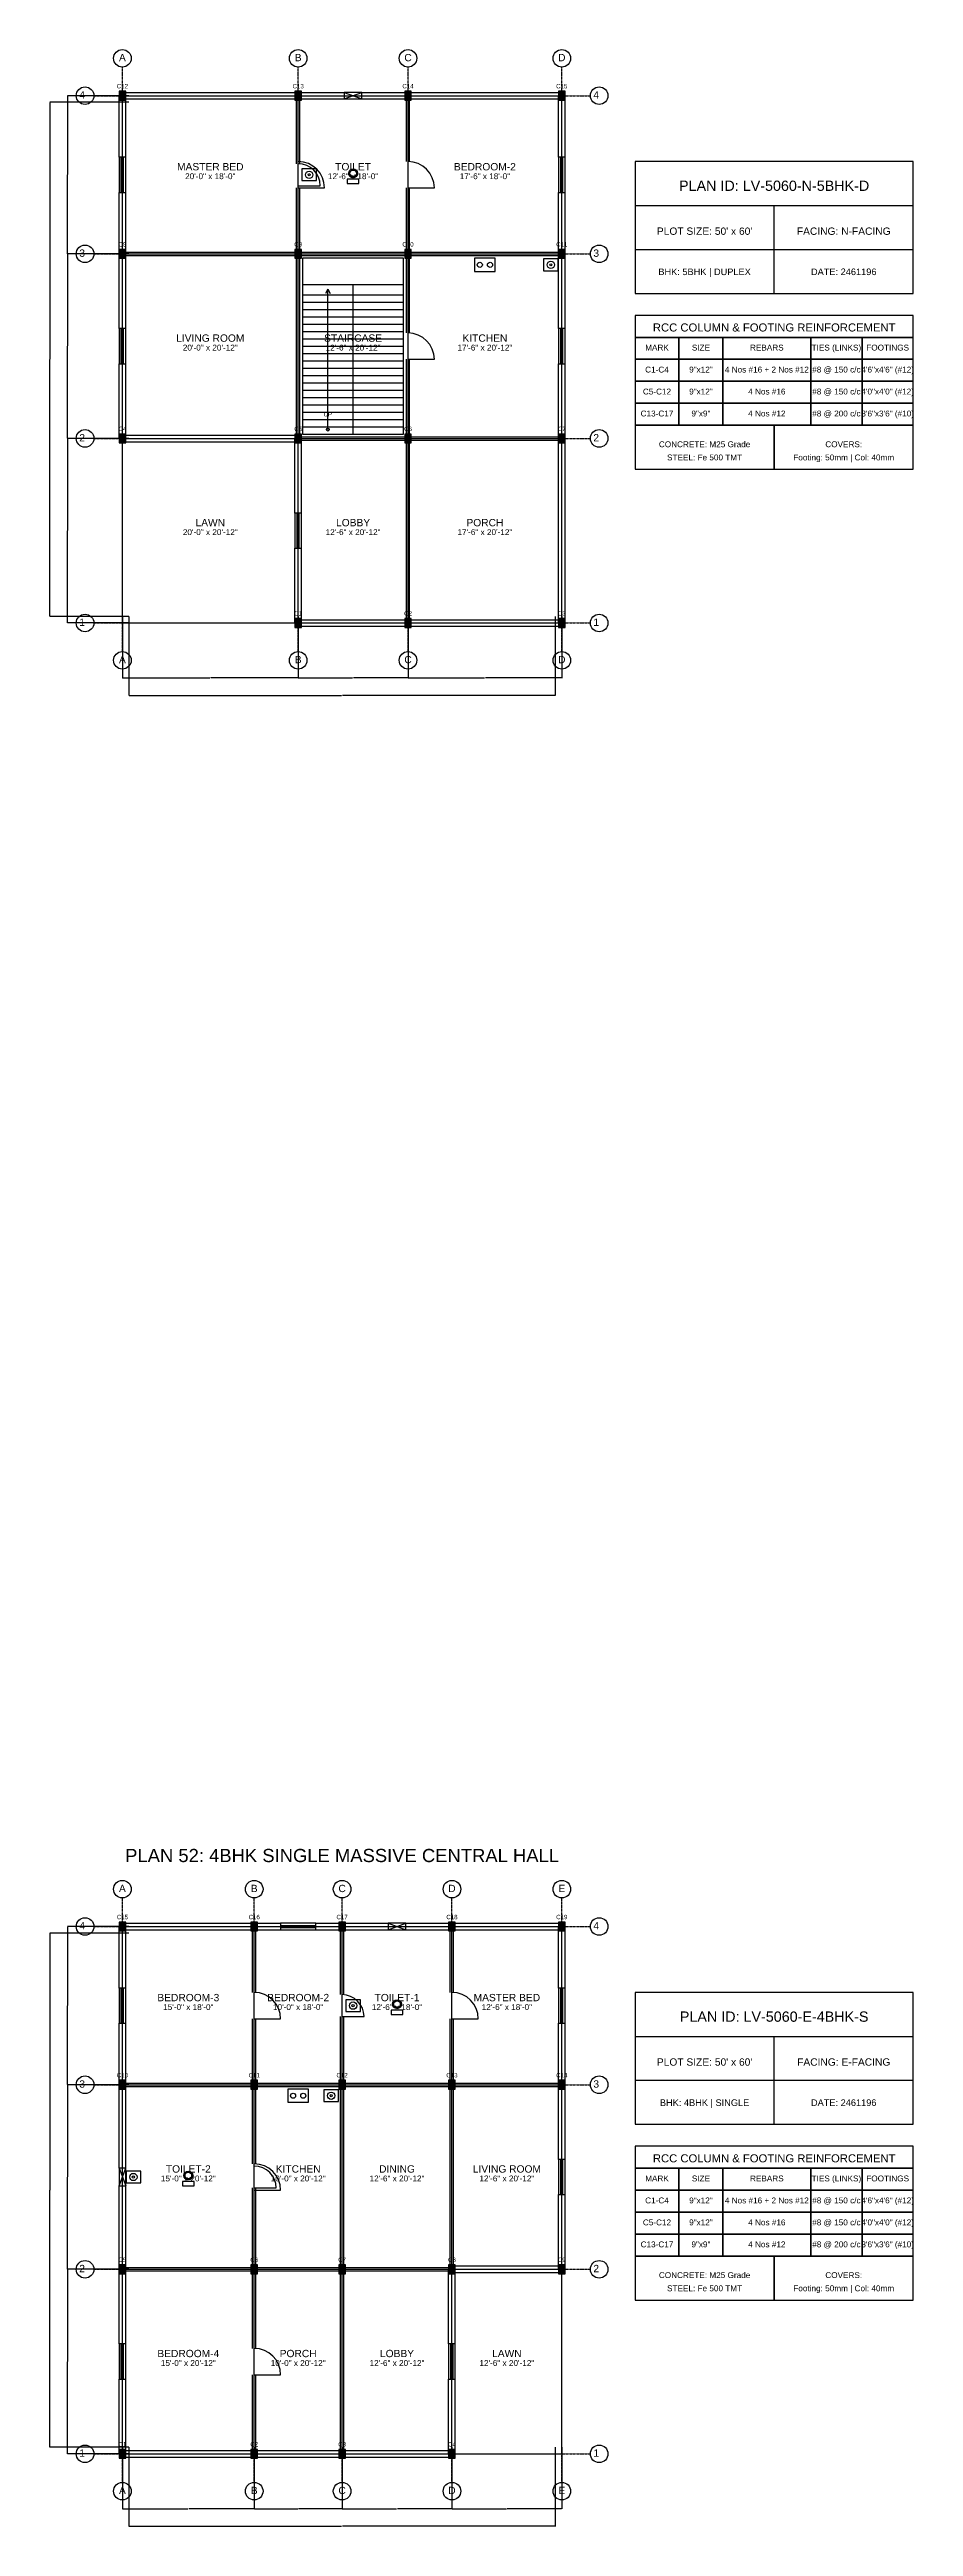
# Model space of a CAD drawing. Header units: inches. Extents: x -134 to 23580, y -99 to 23207.
# Drawn here: x 2400 to 3580, y 12401 to 15783 of the extents above; entities that cross this region are included whole.
import ezdxf
from ezdxf.enums import TextEntityAlignment as Align

# ---------------------------------------------------------------- set-up
doc = ezdxf.new("R2010")
doc.units = ezdxf.units.IN
doc.header["$MEASUREMENT"] = 0
doc.linetypes.add('CENTER', pattern=[2, 1.25, -0.25, 0.25, -0.25])
for name, color, linetype in [('A-COL-HATCH', 251, 'Continuous'), ('A-COLUMN', 1, 'Continuous'), ('A-DIM', 5, 'Continuous'), ('A-DOOR', 30, 'Continuous'), ('A-FIXTURE', 8, 'Continuous'), ('A-STAIR', 6, 'Continuous'), ('A-TEXT', 2, 'Continuous'), ('A-WALL-EXT', 7, 'Continuous'), ('A-WALL-INT', 9, 'Continuous'), ('A-WINDOW', 4, 'Continuous'), ('S-BEAM-FRAMING', 2, 'Continuous'), ('S-BUBBLE', 4, 'Continuous'), ('S-GRID-CENTER', 8, 'CENTER'), ('S-TABLE', 7, 'Continuous'), ('S-TEXT', 3, 'Continuous')]:
    doc.layers.add(name, color=color, linetype=linetype)
doc.styles.get("Standard").update_dxf_attribs({"font": 'arial.ttf'})
doc.dimstyles.get("Standard").update_dxf_attribs({"dimtxt": 0.18, "dimasz": 0.18, "dimexe": 0.18, "dimexo": 0.0625, "dimgap": 0.09, "dimtad": 0, "dimtih": 1, "dimtoh": 1, "dimdec": 4, "dimzin": 0, "dimdsep": 46, "dimtxsty": 'Standard', "dimcen": 0.09, "dimadec": 0, "dimazin": 0, "dimtfac": 1, "dimtdec": 4, "dimtofl": 0, "dimtmove": 0, "dimatfit": 3, "dimfxl": 1, "dimtolj": 1, "dimtzin": 0, "dimarcsym": 0})

# ---------------------------------------------------------------- blocks, each defined once
blk = doc.blocks.new('*D463')
at = {"layer": 'A-DIM', "color": 0, "lineweight": -2, "transparency": 16777216}
for p, q in [((2500, 12508.9), (2500, 12424.8)), ((2680, 12508.9), (2680, 12424.8)), ((2500.2, 12425), (2589.4, 12425)), ((2679.8, 12425), (2590.6, 12425))]:
    blk.add_line(p, q, dxfattribs=at)
at = {"layer": 'A-DIM', "color": 0, "transparency": 16777216}
for points in [[(2500.2, 12425), (2500.2, 12425), (2500, 12425)], [(2679.8, 12425), (2679.8, 12425), (2680, 12425)]]:
    blk.add_solid(points, dxfattribs=at)
at = {"layer": 'Defpoints', "color": 0, "transparency": 16777216}
for p in [(2500, 12509), (2680, 12509), (2680, 12425)]:
    blk.add_point(p, dxfattribs=at)
at = {"layer": 'A-DIM', "color": 0, "transparency": 16777216, "insert": (2590, 12425), "char_height": 0.18, "attachment_point": 5}
blk.add_mtext('\\A1;180.0000', dxfattribs=at)
blk = doc.blocks.new('*D464')
at = {"layer": 'A-DIM', "color": 0, "lineweight": -2, "transparency": 16777216}
for p, q in [((2680, 12508.9), (2680, 12424.8)), ((2800, 12508.9), (2800, 12424.8)), ((2680.2, 12425), (2739.4, 12425)), ((2799.8, 12425), (2740.6, 12425))]:
    blk.add_line(p, q, dxfattribs=at)
at = {"layer": 'A-DIM', "color": 0, "transparency": 16777216}
for points in [[(2680.2, 12425), (2680.2, 12425), (2680, 12425)], [(2799.8, 12425), (2799.8, 12425), (2800, 12425)]]:
    blk.add_solid(points, dxfattribs=at)
at = {"layer": 'Defpoints', "color": 0, "transparency": 16777216}
for p in [(2680, 12509), (2800, 12509), (2800, 12425)]:
    blk.add_point(p, dxfattribs=at)
at = {"layer": 'A-DIM', "color": 0, "transparency": 16777216, "insert": (2740, 12425), "char_height": 0.18, "attachment_point": 5}
blk.add_mtext('\\A1;120.0000', dxfattribs=at)
blk = doc.blocks.new('*D465')
at = {"layer": 'A-DIM', "color": 0, "lineweight": -2, "transparency": 16777216}
for p, q in [((2800, 12508.9), (2800, 12424.8)), ((2950, 12508.9), (2950, 12424.8)), ((2800.2, 12425), (2874.4, 12425)), ((2949.8, 12425), (2875.6, 12425))]:
    blk.add_line(p, q, dxfattribs=at)
at = {"layer": 'A-DIM', "color": 0, "transparency": 16777216}
for points in [[(2800.2, 12425), (2800.2, 12425), (2800, 12425)], [(2949.8, 12425), (2949.8, 12425), (2950, 12425)]]:
    blk.add_solid(points, dxfattribs=at)
at = {"layer": 'Defpoints', "color": 0, "transparency": 16777216}
for p in [(2800, 12509), (2950, 12509), (2950, 12425)]:
    blk.add_point(p, dxfattribs=at)
at = {"layer": 'A-DIM', "color": 0, "transparency": 16777216, "insert": (2875, 12425), "char_height": 0.18, "attachment_point": 5}
blk.add_mtext('\\A1;150.0000', dxfattribs=at)
blk = doc.blocks.new('*D466')
at = {"layer": 'A-DIM', "color": 0, "lineweight": -2, "transparency": 16777216}
for p, q in [((2950, 12508.9), (2950, 12424.8)), ((3100, 12508.9), (3100, 12424.8)), ((2950.2, 12425), (3024.4, 12425)), ((3099.8, 12425), (3025.6, 12425))]:
    blk.add_line(p, q, dxfattribs=at)
at = {"layer": 'A-DIM', "color": 0, "transparency": 16777216}
for points in [[(2950.2, 12425), (2950.2, 12425), (2950, 12425)], [(3099.8, 12425), (3099.8, 12425), (3100, 12425)]]:
    blk.add_solid(points, dxfattribs=at)
at = {"layer": 'Defpoints', "color": 0, "transparency": 16777216}
for p in [(2950, 12509), (3100, 12509), (3100, 12425)]:
    blk.add_point(p, dxfattribs=at)
at = {"layer": 'A-DIM', "color": 0, "transparency": 16777216, "insert": (3025, 12425), "char_height": 0.18, "attachment_point": 5}
blk.add_mtext('\\A1;150.0000', dxfattribs=at)
blk = doc.blocks.new('*D467')
at = {"layer": 'A-DIM', "color": 0, "lineweight": -2, "transparency": 16777216}
for p, q in [((2509, 12508.9), (2509, 12400.8)), ((3091, 12508.9), (3091, 12400.8)), ((2509.2, 12401), (2799.4, 12401)), ((3090.8, 12401), (2800.6, 12401))]:
    blk.add_line(p, q, dxfattribs=at)
at = {"layer": 'A-DIM', "color": 0, "transparency": 16777216}
for points in [[(2509.2, 12401), (2509.2, 12401), (2509, 12401)], [(3090.8, 12401), (3090.8, 12401), (3091, 12401)]]:
    blk.add_solid(points, dxfattribs=at)
at = {"layer": 'Defpoints', "color": 0, "transparency": 16777216}
for p in [(2509, 12509), (3091, 12509), (3091, 12401)]:
    blk.add_point(p, dxfattribs=at)
at = {"layer": 'A-DIM', "color": 0, "transparency": 16777216, "insert": (2800, 12401), "char_height": 0.18, "attachment_point": 5}
blk.add_mtext('\\A1;582.0000', dxfattribs=at)
blk = doc.blocks.new('*D468')
at = {"layer": 'A-DIM', "color": 0, "lineweight": -2, "transparency": 16777216}
for p, q in [((2508.9, 12752), (2424.8, 12752)), ((2425, 12751.8), (2425, 12626.2)), ((2425, 12500.2), (2425, 12625.8)), ((2508.9, 12500), (2424.8, 12500))]:
    blk.add_line(p, q, dxfattribs=at)
at = {"layer": 'A-DIM', "color": 0, "transparency": 16777216}
for points in [[(2425, 12751.8), (2425, 12751.8), (2425, 12752)], [(2425, 12500.2), (2425, 12500.2), (2425, 12500)]]:
    blk.add_solid(points, dxfattribs=at)
at = {"layer": 'Defpoints', "color": 0, "transparency": 16777216}
for p in [(2425, 12752), (2509, 12752), (2509, 12500)]:
    blk.add_point(p, dxfattribs=at)
at = {"layer": 'A-DIM', "color": 0, "transparency": 16777216, "insert": (2425, 12626), "char_height": 0.18, "attachment_point": 5}
blk.add_mtext('\\A1;252.0000', dxfattribs=at)
blk = doc.blocks.new('*D469')
at = {"layer": 'A-DIM', "color": 0, "lineweight": -2, "transparency": 16777216}
for p, q in [((2508.9, 13004), (2424.8, 13004)), ((2425, 13003.8), (2425, 12878.2)), ((2425, 12752.2), (2425, 12877.8)), ((2508.9, 12752), (2424.8, 12752))]:
    blk.add_line(p, q, dxfattribs=at)
at = {"layer": 'A-DIM', "color": 0, "transparency": 16777216}
for points in [[(2425, 13003.8), (2425, 13003.8), (2425, 13004)], [(2425, 12752.2), (2425, 12752.2), (2425, 12752)]]:
    blk.add_solid(points, dxfattribs=at)
at = {"layer": 'Defpoints', "color": 0, "transparency": 16777216}
for p in [(2425, 13004), (2509, 13004), (2509, 12752)]:
    blk.add_point(p, dxfattribs=at)
at = {"layer": 'A-DIM', "color": 0, "transparency": 16777216, "insert": (2425, 12878), "char_height": 0.18, "attachment_point": 5}
blk.add_mtext('\\A1;252.0000', dxfattribs=at)
blk = doc.blocks.new('*D470')
at = {"layer": 'A-DIM', "color": 0, "lineweight": -2, "transparency": 16777216}
for p, q in [((2508.9, 13220), (2424.8, 13220)), ((2425, 13219.8), (2425, 13112.2)), ((2425, 13004.2), (2425, 13111.8)), ((2508.9, 13004), (2424.8, 13004))]:
    blk.add_line(p, q, dxfattribs=at)
at = {"layer": 'A-DIM', "color": 0, "transparency": 16777216}
for points in [[(2425, 13219.8), (2425, 13219.8), (2425, 13220)], [(2425, 13004.2), (2425, 13004.2), (2425, 13004)]]:
    blk.add_solid(points, dxfattribs=at)
at = {"layer": 'Defpoints', "color": 0, "transparency": 16777216}
for p in [(2425, 13220), (2509, 13220), (2509, 13004)]:
    blk.add_point(p, dxfattribs=at)
at = {"layer": 'A-DIM', "color": 0, "transparency": 16777216, "insert": (2425, 13112), "char_height": 0.18, "attachment_point": 5}
blk.add_mtext('\\A1;216.0000', dxfattribs=at)
blk = doc.blocks.new('*D471')
at = {"layer": 'A-DIM', "color": 0, "lineweight": -2, "transparency": 16777216}
for p, q in [((2508.9, 13211), (2400.8, 13211)), ((2401, 13210.8), (2401, 12860.2)), ((2401, 12509.2), (2401, 12859.8)), ((2508.9, 12509), (2400.8, 12509))]:
    blk.add_line(p, q, dxfattribs=at)
at = {"layer": 'A-DIM', "color": 0, "transparency": 16777216}
for points in [[(2401, 13210.8), (2401, 13210.8), (2401, 13211)], [(2401, 12509.2), (2401, 12509.2), (2401, 12509)]]:
    blk.add_solid(points, dxfattribs=at)
at = {"layer": 'Defpoints', "color": 0, "transparency": 16777216}
for p in [(2401, 13211), (2509, 13211), (2509, 12509)]:
    blk.add_point(p, dxfattribs=at)
at = {"layer": 'A-DIM', "color": 0, "transparency": 16777216, "insert": (2401, 12860), "char_height": 0.18, "attachment_point": 5}
blk.add_mtext('\\A1;702.0000', dxfattribs=at)
blk = doc.blocks.new('*D545')
at = {"layer": 'A-DIM', "color": 0, "lineweight": -2, "transparency": 16777216}
for p, q in [((2500, 15008.9), (2500, 14924.8)), ((2740, 15008.9), (2740, 14924.8)), ((2500.2, 14925), (2619.4, 14925)), ((2739.8, 14925), (2620.6, 14925))]:
    blk.add_line(p, q, dxfattribs=at)
at = {"layer": 'A-DIM', "color": 0, "transparency": 16777216}
for points in [[(2500.2, 14925), (2500.2, 14925), (2500, 14925)], [(2739.8, 14925), (2739.8, 14925), (2740, 14925)]]:
    blk.add_solid(points, dxfattribs=at)
at = {"layer": 'Defpoints', "color": 0, "transparency": 16777216}
for p in [(2500, 15009), (2740, 15009), (2740, 14925)]:
    blk.add_point(p, dxfattribs=at)
at = {"layer": 'A-DIM', "color": 0, "transparency": 16777216, "insert": (2620, 14925), "char_height": 0.18, "attachment_point": 5}
blk.add_mtext('\\A1;240.0000', dxfattribs=at)
blk = doc.blocks.new('*D546')
at = {"layer": 'A-DIM', "color": 0, "lineweight": -2, "transparency": 16777216}
for p, q in [((2740, 15008.9), (2740, 14924.8)), ((2890, 15008.9), (2890, 14924.8)), ((2740.2, 14925), (2814.4, 14925)), ((2889.8, 14925), (2815.6, 14925))]:
    blk.add_line(p, q, dxfattribs=at)
at = {"layer": 'A-DIM', "color": 0, "transparency": 16777216}
for points in [[(2740.2, 14925), (2740.2, 14925), (2740, 14925)], [(2889.8, 14925), (2889.8, 14925), (2890, 14925)]]:
    blk.add_solid(points, dxfattribs=at)
at = {"layer": 'Defpoints', "color": 0, "transparency": 16777216}
for p in [(2740, 15009), (2890, 15009), (2890, 14925)]:
    blk.add_point(p, dxfattribs=at)
at = {"layer": 'A-DIM', "color": 0, "transparency": 16777216, "insert": (2815, 14925), "char_height": 0.18, "attachment_point": 5}
blk.add_mtext('\\A1;150.0000', dxfattribs=at)
blk = doc.blocks.new('*D547')
at = {"layer": 'A-DIM', "color": 0, "lineweight": -2, "transparency": 16777216}
for p, q in [((2890, 15008.9), (2890, 14924.8)), ((3100, 15008.9), (3100, 14924.8)), ((2890.2, 14925), (2994.4, 14925)), ((3099.8, 14925), (2995.6, 14925))]:
    blk.add_line(p, q, dxfattribs=at)
at = {"layer": 'A-DIM', "color": 0, "transparency": 16777216}
for points in [[(2890.2, 14925), (2890.2, 14925), (2890, 14925)], [(3099.8, 14925), (3099.8, 14925), (3100, 14925)]]:
    blk.add_solid(points, dxfattribs=at)
at = {"layer": 'Defpoints', "color": 0, "transparency": 16777216}
for p in [(2890, 15009), (3100, 15009), (3100, 14925)]:
    blk.add_point(p, dxfattribs=at)
at = {"layer": 'A-DIM', "color": 0, "transparency": 16777216, "insert": (2995, 14925), "char_height": 0.18, "attachment_point": 5}
blk.add_mtext('\\A1;210.0000', dxfattribs=at)
blk = doc.blocks.new('*D548')
at = {"layer": 'A-DIM', "color": 0, "lineweight": -2, "transparency": 16777216}
for p, q in [((2509, 15008.9), (2509, 14900.8)), ((3091, 15008.9), (3091, 14900.8)), ((2509.2, 14901), (2799.4, 14901)), ((3090.8, 14901), (2800.6, 14901))]:
    blk.add_line(p, q, dxfattribs=at)
at = {"layer": 'A-DIM', "color": 0, "transparency": 16777216}
for points in [[(2509.2, 14901), (2509.2, 14901), (2509, 14901)], [(3090.8, 14901), (3090.8, 14901), (3091, 14901)]]:
    blk.add_solid(points, dxfattribs=at)
at = {"layer": 'Defpoints', "color": 0, "transparency": 16777216}
for p in [(2509, 15009), (3091, 15009), (3091, 14901)]:
    blk.add_point(p, dxfattribs=at)
at = {"layer": 'A-DIM', "color": 0, "transparency": 16777216, "insert": (2800, 14901), "char_height": 0.18, "attachment_point": 5}
blk.add_mtext('\\A1;582.0000', dxfattribs=at)
blk = doc.blocks.new('*D549')
at = {"layer": 'A-DIM', "color": 0, "lineweight": -2, "transparency": 16777216}
for p, q in [((2508.9, 15252), (2424.8, 15252)), ((2425, 15251.8), (2425, 15126.2)), ((2425, 15000.2), (2425, 15125.8)), ((2508.9, 15000), (2424.8, 15000))]:
    blk.add_line(p, q, dxfattribs=at)
at = {"layer": 'A-DIM', "color": 0, "transparency": 16777216}
for points in [[(2425, 15251.8), (2425, 15251.8), (2425, 15252)], [(2425, 15000.2), (2425, 15000.2), (2425, 15000)]]:
    blk.add_solid(points, dxfattribs=at)
at = {"layer": 'Defpoints', "color": 0, "transparency": 16777216}
for p in [(2425, 15252), (2509, 15252), (2509, 15000)]:
    blk.add_point(p, dxfattribs=at)
at = {"layer": 'A-DIM', "color": 0, "transparency": 16777216, "insert": (2425, 15126), "char_height": 0.18, "attachment_point": 5}
blk.add_mtext('\\A1;252.0000', dxfattribs=at)
blk = doc.blocks.new('*D550')
at = {"layer": 'A-DIM', "color": 0, "lineweight": -2, "transparency": 16777216}
for p, q in [((2508.9, 15504), (2424.8, 15504)), ((2425, 15503.8), (2425, 15378.2)), ((2425, 15252.2), (2425, 15377.8)), ((2508.9, 15252), (2424.8, 15252))]:
    blk.add_line(p, q, dxfattribs=at)
at = {"layer": 'A-DIM', "color": 0, "transparency": 16777216}
for points in [[(2425, 15503.8), (2425, 15503.8), (2425, 15504)], [(2425, 15252.2), (2425, 15252.2), (2425, 15252)]]:
    blk.add_solid(points, dxfattribs=at)
at = {"layer": 'Defpoints', "color": 0, "transparency": 16777216}
for p in [(2425, 15504), (2509, 15504), (2509, 15252)]:
    blk.add_point(p, dxfattribs=at)
at = {"layer": 'A-DIM', "color": 0, "transparency": 16777216, "insert": (2425, 15378), "char_height": 0.18, "attachment_point": 5}
blk.add_mtext('\\A1;252.0000', dxfattribs=at)
blk = doc.blocks.new('*D551')
at = {"layer": 'A-DIM', "color": 0, "lineweight": -2, "transparency": 16777216}
for p, q in [((2508.9, 15720), (2424.8, 15720)), ((2425, 15719.8), (2425, 15612.2)), ((2425, 15504.2), (2425, 15611.8)), ((2508.9, 15504), (2424.8, 15504))]:
    blk.add_line(p, q, dxfattribs=at)
at = {"layer": 'A-DIM', "color": 0, "transparency": 16777216}
for points in [[(2425, 15719.8), (2425, 15719.8), (2425, 15720)], [(2425, 15504.2), (2425, 15504.2), (2425, 15504)]]:
    blk.add_solid(points, dxfattribs=at)
at = {"layer": 'Defpoints', "color": 0, "transparency": 16777216}
for p in [(2425, 15720), (2509, 15720), (2509, 15504)]:
    blk.add_point(p, dxfattribs=at)
at = {"layer": 'A-DIM', "color": 0, "transparency": 16777216, "insert": (2425, 15612), "char_height": 0.18, "attachment_point": 5}
blk.add_mtext('\\A1;216.0000', dxfattribs=at)
blk = doc.blocks.new('*D552')
at = {"layer": 'A-DIM', "color": 0, "lineweight": -2, "transparency": 16777216}
for p, q in [((2508.9, 15711), (2400.8, 15711)), ((2401, 15710.8), (2401, 15360.2)), ((2401, 15009.2), (2401, 15359.8)), ((2508.9, 15009), (2400.8, 15009))]:
    blk.add_line(p, q, dxfattribs=at)
at = {"layer": 'A-DIM', "color": 0, "transparency": 16777216}
for points in [[(2401, 15710.8), (2401, 15710.8), (2401, 15711)], [(2401, 15009.2), (2401, 15009.2), (2401, 15009)]]:
    blk.add_solid(points, dxfattribs=at)
at = {"layer": 'Defpoints', "color": 0, "transparency": 16777216}
for p in [(2401, 15711), (2509, 15711), (2509, 15009)]:
    blk.add_point(p, dxfattribs=at)
at = {"layer": 'A-DIM', "color": 0, "transparency": 16777216, "insert": (2401, 15360), "char_height": 0.18, "attachment_point": 5}
blk.add_mtext('\\A1;702.0000', dxfattribs=at)

msp = doc.modelspace()

# ---------------------------------------------------------------- linework, layer by layer
at = {"layer": 'A-COL-HATCH'}
for points in [[(2495.5, 15714), (2504.5, 15714), (2495.5, 15726), (2504.5, 15726)], [(2735.5, 15714), (2744.5, 15714), (2735.5, 15726), (2744.5, 15726)], [(2885.5, 15714), (2894.5, 15714), (2885.5, 15726), (2894.5, 15726)], [(3095.5, 15714), (3104.5, 15714), (3095.5, 15726), (3104.5, 15726)], [(2495.5, 15498), (2504.5, 15498), (2495.5, 15510), (2504.5, 15510)], [(2735.5, 15498), (2744.5, 15498), (2735.5, 15510), (2744.5, 15510)], [(2885.5, 15498), (2894.5, 15498), (2885.5, 15510), (2894.5, 15510)], [(3095.5, 15498), (3104.5, 15498), (3095.5, 15510), (3104.5, 15510)], [(2495.5, 15246), (2504.5, 15246), (2495.5, 15258), (2504.5, 15258)], [(2735.5, 15246), (2744.5, 15246), (2735.5, 15258), (2744.5, 15258)], [(2885.5, 15246), (2894.5, 15246), (2885.5, 15258), (2894.5, 15258)], [(3095.5, 15246), (3104.5, 15246), (3095.5, 15258), (3104.5, 15258)], [(2735.5, 14994), (2744.5, 14994), (2735.5, 15006), (2744.5, 15006)], [(2885.5, 14994), (2894.5, 14994), (2885.5, 15006), (2894.5, 15006)], [(3095.5, 14994), (3104.5, 14994), (3095.5, 15006), (3104.5, 15006)], [(2495.5, 13214), (2504.5, 13214), (2495.5, 13226), (2504.5, 13226)], [(2675.5, 13214), (2684.5, 13214), (2675.5, 13226), (2684.5, 13226)], [(2795.5, 13214), (2804.5, 13214), (2795.5, 13226), (2804.5, 13226)], [(2945.5, 13214), (2954.5, 13214), (2945.5, 13226), (2954.5, 13226)], [(3095.5, 13214), (3104.5, 13214), (3095.5, 13226), (3104.5, 13226)], [(2495.5, 12998), (2504.5, 12998), (2495.5, 13010), (2504.5, 13010)], [(2675.5, 12998), (2684.5, 12998), (2675.5, 13010), (2684.5, 13010)], [(2795.5, 12998), (2804.5, 12998), (2795.5, 13010), (2804.5, 13010)], [(2945.5, 12998), (2954.5, 12998), (2945.5, 13010), (2954.5, 13010)], [(3095.5, 12998), (3104.5, 12998), (3095.5, 13010), (3104.5, 13010)], [(2495.5, 12746), (2504.5, 12746), (2495.5, 12758), (2504.5, 12758)], [(2675.5, 12746), (2684.5, 12746), (2675.5, 12758), (2684.5, 12758)], [(2795.5, 12746), (2804.5, 12746), (2795.5, 12758), (2804.5, 12758)], [(2945.5, 12746), (2954.5, 12746), (2945.5, 12758), (2954.5, 12758)], [(3095.5, 12746), (3104.5, 12746), (3095.5, 12758), (3104.5, 12758)], [(2495.5, 12494), (2504.5, 12494), (2495.5, 12506), (2504.5, 12506)], [(2675.5, 12494), (2684.5, 12494), (2675.5, 12506), (2684.5, 12506)], [(2795.5, 12494), (2804.5, 12494), (2795.5, 12506), (2804.5, 12506)], [(2945.5, 12494), (2954.5, 12494), (2945.5, 12506), (2954.5, 12506)]]:
    msp.add_solid(points, dxfattribs=at)
at = {"layer": 'A-COLUMN'}
for points in [[(2495.5, 15714), (2504.5, 15714), (2504.5, 15726), (2495.5, 15726)], [(2735.5, 15714), (2744.5, 15714), (2744.5, 15726), (2735.5, 15726)], [(2885.5, 15714), (2894.5, 15714), (2894.5, 15726), (2885.5, 15726)], [(3095.5, 15714), (3104.5, 15714), (3104.5, 15726), (3095.5, 15726)], [(2495.5, 15498), (2504.5, 15498), (2504.5, 15510), (2495.5, 15510)], [(2735.5, 15498), (2744.5, 15498), (2744.5, 15510), (2735.5, 15510)], [(2885.5, 15498), (2894.5, 15498), (2894.5, 15510), (2885.5, 15510)], [(3095.5, 15498), (3104.5, 15498), (3104.5, 15510), (3095.5, 15510)], [(2495.5, 15246), (2504.5, 15246), (2504.5, 15258), (2495.5, 15258)], [(2735.5, 15246), (2744.5, 15246), (2744.5, 15258), (2735.5, 15258)], [(2885.5, 15246), (2894.5, 15246), (2894.5, 15258), (2885.5, 15258)], [(3095.5, 15246), (3104.5, 15246), (3104.5, 15258), (3095.5, 15258)], [(2735.5, 14994), (2744.5, 14994), (2744.5, 15006), (2735.5, 15006)], [(2885.5, 14994), (2894.5, 14994), (2894.5, 15006), (2885.5, 15006)], [(3095.5, 14994), (3104.5, 14994), (3104.5, 15006), (3095.5, 15006)], [(2495.5, 13214), (2504.5, 13214), (2504.5, 13226), (2495.5, 13226)], [(2675.5, 13214), (2684.5, 13214), (2684.5, 13226), (2675.5, 13226)], [(2795.5, 13214), (2804.5, 13214), (2804.5, 13226), (2795.5, 13226)], [(2945.5, 13214), (2954.5, 13214), (2954.5, 13226), (2945.5, 13226)], [(3095.5, 13214), (3104.5, 13214), (3104.5, 13226), (3095.5, 13226)], [(2495.5, 12998), (2504.5, 12998), (2504.5, 13010), (2495.5, 13010)], [(2675.5, 12998), (2684.5, 12998), (2684.5, 13010), (2675.5, 13010)], [(2795.5, 12998), (2804.5, 12998), (2804.5, 13010), (2795.5, 13010)], [(2945.5, 12998), (2954.5, 12998), (2954.5, 13010), (2945.5, 13010)], [(3095.5, 12998), (3104.5, 12998), (3104.5, 13010), (3095.5, 13010)], [(2495.5, 12746), (2504.5, 12746), (2504.5, 12758), (2495.5, 12758)], [(2675.5, 12746), (2684.5, 12746), (2684.5, 12758), (2675.5, 12758)], [(2795.5, 12746), (2804.5, 12746), (2804.5, 12758), (2795.5, 12758)], [(2945.5, 12746), (2954.5, 12746), (2954.5, 12758), (2945.5, 12758)], [(3095.5, 12746), (3104.5, 12746), (3104.5, 12758), (3095.5, 12758)], [(2495.5, 12494), (2504.5, 12494), (2504.5, 12506), (2495.5, 12506)], [(2675.5, 12494), (2684.5, 12494), (2684.5, 12506), (2675.5, 12506)], [(2795.5, 12494), (2804.5, 12494), (2804.5, 12506), (2795.5, 12506)], [(2945.5, 12494), (2954.5, 12494), (2954.5, 12506), (2945.5, 12506)]]:
    msp.add_lwpolyline(points, close=True, dxfattribs=at)
at = {"layer": 'A-DOOR'}
for p, q in [((2740, 15597), (2770, 15597)), ((2740, 15594), (2776, 15594)), ((2890, 15594), (2926, 15594)), ((2890, 15360), (2926, 15360)), ((2680, 13094), (2716, 13094)), ((2680, 13094), (2716, 13094)), ((2800, 13097), (2830, 13097)), ((2950, 13094), (2986, 13094)), ((2680, 12863), (2710, 12863)), ((2680, 12860), (2716, 12860)), ((2680, 12608), (2716, 12608))]:
    msp.add_line(p, q, dxfattribs=at)
for centre, radius in [((2740, 15594), 36), ((2740, 15597), 30), ((2890, 15594), 36), ((2890, 15360), 36), ((2680, 13094), 36), ((2680, 13094), 36), ((2800, 13097), 30), ((2950, 13094), 36), ((2680, 12860), 36), ((2680, 12863), 30), ((2680, 12608), 36)]:
    msp.add_arc(centre, radius, 0, 90, dxfattribs=at)
at = {"layer": 'A-FIXTURE'}
for points in [[(2745, 15604), (2765, 15604), (2765, 15620), (2745, 15620)], [(2807, 15600), (2823, 15600), (2823, 15606), (2807, 15606)], [(2981, 15480), (3009, 15480), (3009, 15498), (2981, 15498)], [(3075, 15481), (3095, 15481), (3095, 15497), (3075, 15497)], [(2805, 13104), (2825, 13104), (2825, 13120), (2805, 13120)], [(2867, 13100), (2883, 13100), (2883, 13106), (2867, 13106)], [(2726, 12980), (2754, 12980), (2754, 12998), (2726, 12998)], [(2775, 12981), (2795, 12981), (2795, 12997), (2775, 12997)], [(2505, 12870), (2525, 12870), (2525, 12886), (2505, 12886)], [(2582, 12866), (2598, 12866), (2598, 12872), (2582, 12872)]]:
    msp.add_lwpolyline(points, close=True, dxfattribs=at)
for centre, radius in [((2755, 15612), 5), ((2755, 15612), 1.5), ((2815, 15614), 6), ((2815, 15614), 4.5), ((2988, 15489), 3.5), ((3002, 15489), 3.5), ((3085, 15489), 5), ((3085, 15489), 1.5), ((2815, 13112), 5), ((2815, 13112), 1.5), ((2875, 13114), 6), ((2875, 13114), 4.5), ((2733, 12989), 3.5), ((2747, 12989), 3.5), ((2785, 12989), 5), ((2785, 12989), 1.5), ((2515, 12878), 5), ((2515, 12878), 1.5), ((2590, 12880), 6), ((2590, 12880), 4.5)]:
    msp.add_circle(centre, radius, dxfattribs=at)
at = {"layer": 'A-STAIR'}
for p, q in [((2746, 15462), (2884, 15462)), ((2815, 15258), (2815, 15462)), ((2746, 15448), (2815, 15448)), ((2746, 15438), (2815, 15438)), ((2746, 15428), (2815, 15428)), ((2780.5, 15456), (2777.5, 15450)), ((2780.5, 15264), (2780.5, 15456)), ((2780.5, 15456), (2783.5, 15450)), ((2815, 15448), (2884, 15448)), ((2815, 15438), (2884, 15438)), ((2815, 15428), (2884, 15428)), ((2746, 15418), (2815, 15418)), ((2746, 15408), (2815, 15408)), ((2746, 15398), (2815, 15398)), ((2815, 15418), (2884, 15418)), ((2815, 15408), (2884, 15408)), ((2815, 15398), (2884, 15398)), ((2746, 15388), (2815, 15388)), ((2746, 15378), (2815, 15378)), ((2746, 15368), (2815, 15368)), ((2746, 15358), (2815, 15358)), ((2815, 15388), (2884, 15388)), ((2815, 15378), (2884, 15378)), ((2815, 15368), (2884, 15368)), ((2815, 15358), (2884, 15358)), ((2746, 15348), (2815, 15348)), ((2746, 15338), (2815, 15338)), ((2746, 15328), (2815, 15328)), ((2815, 15348), (2884, 15348)), ((2815, 15338), (2884, 15338)), ((2815, 15328), (2884, 15328)), ((2746, 15318), (2815, 15318)), ((2746, 15308), (2815, 15308)), ((2746, 15298), (2815, 15298)), ((2746, 15288), (2815, 15288)), ((2815, 15318), (2884, 15318)), ((2815, 15308), (2884, 15308)), ((2815, 15298), (2884, 15298)), ((2815, 15288), (2884, 15288)), ((2746, 15278), (2815, 15278)), ((2746, 15268), (2815, 15268)), ((2815, 15278), (2884, 15278)), ((2815, 15268), (2884, 15268))]:
    msp.add_line(p, q, dxfattribs=at)
msp.add_lwpolyline([(2746, 15258), (2884, 15258), (2884, 15498), (2746, 15498)], close=True, dxfattribs=at)
msp.add_circle((2780.5, 15264), 2, dxfattribs=at)
at = {"layer": 'A-WALL-EXT'}
for p, q in [((2495.5, 15636), (2495.5, 15720)), ((2500, 15724.5), (2740, 15724.5)), ((2500, 15715.5), (2740, 15715.5)), ((2504.5, 15636), (2504.5, 15720)), ((2740, 15724.5), (2803, 15724.5)), ((2740, 15715.5), (2803, 15715.5)), ((2827, 15724.5), (2890, 15724.5)), ((2827, 15715.5), (2890, 15715.5)), ((2890, 15724.5), (3100, 15724.5)), ((2890, 15715.5), (3100, 15715.5)), ((3095.5, 15636), (3095.5, 15720)), ((3104.5, 15636), (3104.5, 15720)), ((2495.5, 15504), (2495.5, 15588)), ((2504.5, 15504), (2504.5, 15588)), ((3095.5, 15504), (3095.5, 15588)), ((3104.5, 15504), (3104.5, 15588)), ((3200, 15570), (3580, 15570)), ((3390, 15450), (3390, 15570)), ((2495.5, 15402), (2495.5, 15504)), ((2504.5, 15402), (2504.5, 15504)), ((3095.5, 15402), (3095.5, 15504)), ((3104.5, 15402), (3104.5, 15504)), ((3200, 15510), (3580, 15510)), ((2495.5, 15252), (2495.5, 15354)), ((2504.5, 15252), (2504.5, 15354)), ((3095.5, 15252), (3095.5, 15354)), ((3104.5, 15252), (3104.5, 15354)), ((2500, 15256.5), (2740, 15256.5)), ((2500, 15247.5), (2740, 15247.5)), ((2735.5, 15150), (2735.5, 15252)), ((2744.5, 15150), (2744.5, 15252)), ((3095.5, 15000), (3095.5, 15252)), ((3104.5, 15000), (3104.5, 15252)), ((2735.5, 15000), (2735.5, 15102)), ((2744.5, 15000), (2744.5, 15102)), ((2740, 15004.5), (2890, 15004.5)), ((2740, 14995.5), (2890, 14995.5)), ((2890, 15004.5), (3100, 15004.5)), ((2890, 14995.5), (3100, 14995.5)), ((2500, 13224.5), (2680, 13224.5)), ((2680, 13224.5), (2716, 13224.5)), ((2764, 13224.5), (2800, 13224.5)), ((2800, 13224.5), (2863, 13224.5)), ((2887, 13224.5), (2950, 13224.5)), ((2950, 13224.5), (3100, 13224.5)), ((2495.5, 13136), (2495.5, 13220)), ((2500, 13215.5), (2680, 13215.5)), ((2504.5, 13136), (2504.5, 13220)), ((2680, 13215.5), (2716, 13215.5)), ((2764, 13215.5), (2800, 13215.5)), ((2800, 13215.5), (2863, 13215.5)), ((2887, 13215.5), (2950, 13215.5)), ((2950, 13215.5), (3100, 13215.5)), ((3095.5, 13136), (3095.5, 13220)), ((3104.5, 13136), (3104.5, 13220)), ((2495.5, 13004), (2495.5, 13088)), ((2504.5, 13004), (2504.5, 13088)), ((3095.5, 13004), (3095.5, 13088)), ((3104.5, 13004), (3104.5, 13088)), ((3200, 13070), (3580, 13070)), ((3390, 12950), (3390, 13070)), ((2495.5, 12890), (2495.5, 13004)), ((2504.5, 12890), (2504.5, 13004)), ((3095.5, 12902), (3095.5, 13004)), ((3104.5, 12902), (3104.5, 13004)), ((3200, 13010), (3580, 13010)), ((2495.5, 12752), (2495.5, 12866)), ((2504.5, 12752), (2504.5, 12866)), ((3095.5, 12752), (3095.5, 12854)), ((3104.5, 12752), (3104.5, 12854)), ((2495.5, 12650), (2495.5, 12752)), ((2504.5, 12650), (2504.5, 12752)), ((2945.5, 12650), (2945.5, 12752)), ((2950, 12756.5), (3100, 12756.5)), ((2954.5, 12650), (2954.5, 12752)), ((2950, 12747.5), (3100, 12747.5)), ((2495.5, 12500), (2495.5, 12602)), ((2504.5, 12500), (2504.5, 12602)), ((2945.5, 12500), (2945.5, 12602)), ((2954.5, 12500), (2954.5, 12602)), ((2500, 12504.5), (2680, 12504.5)), ((2500, 12495.5), (2680, 12495.5)), ((2680, 12504.5), (2800, 12504.5)), ((2680, 12495.5), (2800, 12495.5)), ((2800, 12504.5), (2950, 12504.5)), ((2800, 12495.5), (2950, 12495.5))]:
    msp.add_line(p, q, dxfattribs=at)
for points in [[(3200, 15450), (3580, 15450), (3580, 15630), (3200, 15630)], [(3200, 12950), (3580, 12950), (3580, 13130), (3200, 13130)]]:
    msp.add_lwpolyline(points, close=True, dxfattribs=at)
at = {"layer": 'A-WALL-INT'}
for p, q in [((2737.75, 15627), (2737.75, 15720)), ((2742.25, 15627), (2742.25, 15720)), ((2887.75, 15630), (2887.75, 15720)), ((2892.25, 15630), (2892.25, 15720)), ((2737.75, 15504), (2737.75, 15594)), ((2742.25, 15504), (2742.25, 15594)), ((2887.75, 15504), (2887.75, 15594)), ((2892.25, 15504), (2892.25, 15594)), ((2500, 15506.25), (2740, 15506.25)), ((2500, 15501.75), (2740, 15501.75)), ((2737.75, 15252), (2737.75, 15504)), ((2740, 15506.25), (2890, 15506.25)), ((2740, 15501.75), (2890, 15501.75)), ((2742.25, 15252), (2742.25, 15504)), ((2887.75, 15396), (2887.75, 15504)), ((2890, 15506.25), (3100, 15506.25)), ((2890, 15501.75), (3100, 15501.75)), ((2892.25, 15396), (2892.25, 15504)), ((2887.75, 15252), (2887.75, 15360)), ((2892.25, 15252), (2892.25, 15360)), ((2740, 15254.25), (2890, 15254.25)), ((2890, 15254.25), (3100, 15254.25)), ((2740, 15249.75), (2890, 15249.75)), ((2887.75, 15000), (2887.75, 15252)), ((2890, 15249.75), (3100, 15249.75)), ((2892.25, 15000), (2892.25, 15252)), ((2677.75, 13130), (2677.75, 13220)), ((2682.25, 13130), (2682.25, 13220)), ((2797.75, 13127), (2797.75, 13220)), ((2802.25, 13127), (2802.25, 13220)), ((2947.75, 13130), (2947.75, 13220)), ((2952.25, 13130), (2952.25, 13220)), ((2677.75, 13004), (2677.75, 13094)), ((2682.25, 13004), (2682.25, 13094)), ((2797.75, 13004), (2797.75, 13097)), ((2802.25, 13004), (2802.25, 13097)), ((2947.75, 13004), (2947.75, 13094)), ((2952.25, 13004), (2952.25, 13094)), ((2500, 13006.25), (2680, 13006.25)), ((2500, 13001.75), (2680, 13001.75)), ((2677.75, 12896), (2677.75, 13004)), ((2680, 13006.25), (2800, 13006.25)), ((2680, 13001.75), (2800, 13001.75)), ((2682.25, 12896), (2682.25, 13004)), ((2797.75, 12752), (2797.75, 13004)), ((2800, 13006.25), (2950, 13006.25)), ((2800, 13001.75), (2950, 13001.75)), ((2802.25, 12752), (2802.25, 13004)), ((2947.75, 12752), (2947.75, 13004)), ((2950, 13006.25), (3100, 13006.25)), ((2950, 13001.75), (3100, 13001.75)), ((2952.25, 12752), (2952.25, 13004)), ((2677.75, 12752), (2677.75, 12863)), ((2682.25, 12752), (2682.25, 12863)), ((2500, 12754.25), (2680, 12754.25)), ((2677.75, 12644), (2677.75, 12752)), ((2680, 12754.25), (2800, 12754.25)), ((2682.25, 12644), (2682.25, 12752)), ((2797.75, 12500), (2797.75, 12752)), ((2800, 12754.25), (2950, 12754.25)), ((2802.25, 12500), (2802.25, 12752)), ((2500, 12749.75), (2680, 12749.75)), ((2680, 12749.75), (2800, 12749.75)), ((2800, 12749.75), (2950, 12749.75)), ((2677.75, 12500), (2677.75, 12608)), ((2682.25, 12500), (2682.25, 12608))]:
    msp.add_line(p, q, dxfattribs=at)
at = {"layer": 'A-WINDOW'}
for p, q in [((2803, 15715.5), (2827, 15724.5)), ((2803, 15724.5), (2827, 15715.5)), ((2498.5, 15588), (2498.5, 15636)), ((2501.5, 15588), (2501.5, 15636)), ((3098.5, 15588), (3098.5, 15636)), ((3101.5, 15588), (3101.5, 15636)), ((2498.5, 15354), (2498.5, 15402)), ((2501.5, 15354), (2501.5, 15402)), ((3098.5, 15354), (3098.5, 15402)), ((3101.5, 15354), (3101.5, 15402)), ((2738.5, 15102), (2738.5, 15150)), ((2741.5, 15102), (2741.5, 15150)), ((2863, 13215.5), (2887, 13224.5)), ((2863, 13224.5), (2887, 13215.5)), ((2716, 13221.5), (2764, 13221.5)), ((2716, 13218.5), (2764, 13218.5)), ((2498.5, 13088), (2498.5, 13136)), ((2501.5, 13088), (2501.5, 13136)), ((3098.5, 13088), (3098.5, 13136)), ((3101.5, 13088), (3101.5, 13136)), ((2495.5, 12866), (2504.5, 12890)), ((2495.5, 12890), (2504.5, 12866)), ((3098.5, 12854), (3098.5, 12902)), ((3101.5, 12854), (3101.5, 12902)), ((2498.5, 12602), (2498.5, 12650)), ((2501.5, 12602), (2501.5, 12650)), ((2948.5, 12602), (2948.5, 12650)), ((2951.5, 12602), (2951.5, 12650))]:
    msp.add_line(p, q, dxfattribs=at)
for points in [[(2803, 15715.5), (2827, 15715.5), (2827, 15724.5), (2803, 15724.5)], [(2495.5, 15588), (2504.5, 15588), (2504.5, 15636), (2495.5, 15636)], [(3095.5, 15588), (3104.5, 15588), (3104.5, 15636), (3095.5, 15636)], [(2495.5, 15354), (2504.5, 15354), (2504.5, 15402), (2495.5, 15402)], [(3095.5, 15354), (3104.5, 15354), (3104.5, 15402), (3095.5, 15402)], [(2735.5, 15102), (2744.5, 15102), (2744.5, 15150), (2735.5, 15150)], [(2716, 13215.5), (2764, 13215.5), (2764, 13224.5), (2716, 13224.5)], [(2863, 13215.5), (2887, 13215.5), (2887, 13224.5), (2863, 13224.5)], [(2495.5, 13088), (2504.5, 13088), (2504.5, 13136), (2495.5, 13136)], [(3095.5, 13088), (3104.5, 13088), (3104.5, 13136), (3095.5, 13136)], [(2495.5, 12866), (2504.5, 12866), (2504.5, 12890), (2495.5, 12890)], [(3095.5, 12854), (3104.5, 12854), (3104.5, 12902), (3095.5, 12902)], [(2495.5, 12602), (2504.5, 12602), (2504.5, 12650), (2495.5, 12650)], [(2945.5, 12602), (2954.5, 12602), (2954.5, 12650), (2945.5, 12650)]]:
    msp.add_lwpolyline(points, close=True, dxfattribs=at)
at = {"layer": 'S-BEAM-FRAMING'}
for p, q in [((2500, 15000), (2500, 15720)), ((2500, 15720), (3100, 15720)), ((2740, 15000), (2740, 15720)), ((2890, 15000), (2890, 15720)), ((3100, 15000), (3100, 15720)), ((2500, 15504), (3100, 15504)), ((2500, 15252), (3100, 15252)), ((2500, 15000), (3100, 15000)), ((2500, 12500), (2500, 13220)), ((2500, 13220), (3100, 13220)), ((2680, 12500), (2680, 13220)), ((2800, 12500), (2800, 13220)), ((2950, 12500), (2950, 13220)), ((3100, 12500), (3100, 13220)), ((2500, 13004), (3100, 13004)), ((2500, 12752), (3100, 12752)), ((2500, 12500), (3100, 12500))]:
    msp.add_line(p, q, dxfattribs=at)
at = {"layer": 'S-BUBBLE'}
for centre in [(2500, 15771), (2740, 15771), (2890, 15771), (3100, 15771), (2449, 15720), (3151, 15720), (2449, 15504), (3151, 15504), (2449, 15252), (3151, 15252), (2449, 15000), (3151, 15000), (2500, 14949), (2740, 14949), (2890, 14949), (3100, 14949), (2500, 13271), (2680, 13271), (2800, 13271), (2950, 13271), (3100, 13271), (2449, 13220), (3151, 13220), (2449, 13004), (3151, 13004), (2449, 12752), (3151, 12752), (2449, 12500), (3151, 12500), (2500, 12449), (2680, 12449), (2800, 12449), (2950, 12449), (3100, 12449)]:
    msp.add_circle(centre, 12, dxfattribs=at)
at = {"layer": 'S-GRID-CENTER'}
for p, q in [((2500, 14961), (2500, 15759)), ((2740, 14961), (2740, 15759)), ((2890, 14961), (2890, 15759)), ((3100, 14961), (3100, 15759)), ((2461, 15720), (3139, 15720)), ((2461, 15504), (3139, 15504)), ((2461, 15252), (3139, 15252)), ((2461, 15000), (3139, 15000)), ((2500, 12461), (2500, 13259)), ((2680, 12461), (2680, 13259)), ((2800, 12461), (2800, 13259)), ((2950, 12461), (2950, 13259)), ((3100, 12461), (3100, 13259)), ((2461, 13220), (3139, 13220)), ((2461, 13004), (3139, 13004)), ((2461, 12752), (3139, 12752)), ((2461, 12500), (3139, 12500))]:
    msp.add_line(p, q, dxfattribs=at)
at = {"layer": 'S-TABLE'}
for points in [[(3200, 15390), (3580, 15390), (3580, 15420), (3200, 15420)], [(3200, 15360), (3260, 15360), (3260, 15390), (3200, 15390)], [(3260, 15360), (3320, 15360), (3320, 15390), (3260, 15390)], [(3320, 15360), (3440, 15360), (3440, 15390), (3320, 15390)], [(3440, 15360), (3510, 15360), (3510, 15390), (3440, 15390)], [(3510, 15360), (3580, 15360), (3580, 15390), (3510, 15390)], [(3200, 15330), (3260, 15330), (3260, 15360), (3200, 15360)], [(3260, 15330), (3320, 15330), (3320, 15360), (3260, 15360)], [(3320, 15330), (3440, 15330), (3440, 15360), (3320, 15360)], [(3440, 15330), (3510, 15330), (3510, 15360), (3440, 15360)], [(3510, 15330), (3580, 15330), (3580, 15360), (3510, 15360)], [(3200, 15300), (3260, 15300), (3260, 15330), (3200, 15330)], [(3260, 15300), (3320, 15300), (3320, 15330), (3260, 15330)], [(3320, 15300), (3440, 15300), (3440, 15330), (3320, 15330)], [(3440, 15300), (3510, 15300), (3510, 15330), (3440, 15330)], [(3510, 15300), (3580, 15300), (3580, 15330), (3510, 15330)], [(3200, 15270), (3260, 15270), (3260, 15300), (3200, 15300)], [(3260, 15270), (3320, 15270), (3320, 15300), (3260, 15300)], [(3320, 15270), (3440, 15270), (3440, 15300), (3320, 15300)], [(3440, 15270), (3510, 15270), (3510, 15300), (3440, 15300)], [(3510, 15270), (3580, 15270), (3580, 15300), (3510, 15300)], [(3200, 15210), (3390, 15210), (3390, 15270), (3200, 15270)], [(3390, 15210), (3580, 15210), (3580, 15270), (3390, 15270)], [(3200, 12890), (3580, 12890), (3580, 12920), (3200, 12920)], [(3200, 12860), (3260, 12860), (3260, 12890), (3200, 12890)], [(3260, 12860), (3320, 12860), (3320, 12890), (3260, 12890)], [(3320, 12860), (3440, 12860), (3440, 12890), (3320, 12890)], [(3440, 12860), (3510, 12860), (3510, 12890), (3440, 12890)], [(3510, 12860), (3580, 12860), (3580, 12890), (3510, 12890)], [(3200, 12830), (3260, 12830), (3260, 12860), (3200, 12860)], [(3260, 12830), (3320, 12830), (3320, 12860), (3260, 12860)], [(3320, 12830), (3440, 12830), (3440, 12860), (3320, 12860)], [(3440, 12830), (3510, 12830), (3510, 12860), (3440, 12860)], [(3510, 12830), (3580, 12830), (3580, 12860), (3510, 12860)], [(3200, 12800), (3260, 12800), (3260, 12830), (3200, 12830)], [(3260, 12800), (3320, 12800), (3320, 12830), (3260, 12830)], [(3320, 12800), (3440, 12800), (3440, 12830), (3320, 12830)], [(3440, 12800), (3510, 12800), (3510, 12830), (3440, 12830)], [(3510, 12800), (3580, 12800), (3580, 12830), (3510, 12830)], [(3200, 12770), (3260, 12770), (3260, 12800), (3200, 12800)], [(3260, 12770), (3320, 12770), (3320, 12800), (3260, 12800)], [(3320, 12770), (3440, 12770), (3440, 12800), (3320, 12800)], [(3440, 12770), (3510, 12770), (3510, 12800), (3440, 12800)], [(3510, 12770), (3580, 12770), (3580, 12800), (3510, 12800)], [(3200, 12710), (3390, 12710), (3390, 12770), (3200, 12770)], [(3390, 12710), (3580, 12710), (3580, 12770), (3390, 12770)]]:
    msp.add_lwpolyline(points, close=True, dxfattribs=at)

# ---------------------------------------------------------------- texts
at = {"layer": 'A-TEXT'}
for s, height, p in [('C12', 6, (2500, 15730)), ('C13', 6, (2740, 15730)), ('C14', 6, (2890, 15730)), ('C15', 6, (3100, 15730)), ('MASTER BED', 10, (2620, 15618)), ('TOILET', 10, (2815, 15618)), ('BEDROOM-2', 10, (2995, 15618)), ('20\'-0" x 18\'-0"', 8, (2620, 15606)), ('12\'-6" x 18\'-0"', 8, (2815, 15606)), ('17\'-6" x 18\'-0"', 8, (2995, 15606)), ('PLAN ID: LV-5060-N-5BHK-D', 14, (3390, 15590)), ("PLOT SIZE: 50' x 60'", 10, (3295, 15530)), ('FACING: N-FACING', 10, (3485, 15530)), ('C8', 6, (2500, 15514)), ('C9', 6, (2740, 15514)), ('C10', 6, (2890, 15514)), ('C11', 6, (3100, 15514)), ('BHK: 5BHK | DUPLEX', 9, (3295, 15475)), ('DATE: 2461196', 9, (3485, 15475)), ('LIVING ROOM', 10, (2620, 15384)), ('STAIRCASE', 10, (2815, 15384)), ('KITCHEN', 10, (2995, 15384)), ('20\'-0" x 20\'-12"', 8, (2620, 15372)), ('12\'-6" x 20\'-12"', 8, (2815, 15372)), ('17\'-6" x 20\'-12"', 8, (2995, 15372)), ('UP', 6, (2780.5, 15282)), ('C4', 6, (2500, 15262)), ('C5', 6, (2740, 15262)), ('C6', 6, (2890, 15262)), ('C7', 6, (3100, 15262)), ('20\'-0" x 20\'-12"', 8, (2620, 15120)), ('LAWN', 10, (2620, 15132)), ('12\'-6" x 20\'-12"', 8, (2815, 15120)), ('LOBBY', 10, (2815, 15132)), ('17\'-6" x 20\'-12"', 8, (2995, 15120)), ('PORCH', 10, (2995, 15132)), ('C1', 6, (2740, 15010)), ('C2', 6, (2890, 15010)), ('C3', 6, (3100, 15010)), ('PLAN 52: 4BHK SINGLE MASSIVE CENTRAL HALL', 18, (2800, 13308)), ('C15', 6, (2500, 13230)), ('C16', 6, (2680, 13230)), ('C17', 6, (2800, 13230)), ('C18', 6, (2950, 13230)), ('C19', 6, (3100, 13230)), ('BEDROOM-3', 10, (2590, 13118)), ('BEDROOM-2', 10, (2740, 13118)), ('TOILET-1', 10, (2875, 13118)), ('MASTER BED', 10, (3025, 13118)), ('15\'-0" x 18\'-0"', 8, (2590, 13106)), ('10\'-0" x 18\'-0"', 8, (2740, 13106)), ('12\'-6" x 18\'-0"', 8, (2875, 13106)), ('12\'-6" x 18\'-0"', 8, (3025, 13106)), ('PLAN ID: LV-5060-E-4BHK-S', 14, (3390, 13090)), ("PLOT SIZE: 50' x 60'", 10, (3295, 13030)), ('FACING: E-FACING', 10, (3485, 13030)), ('C10', 6, (2500, 13014)), ('C11', 6, (2680, 13014)), ('C12', 6, (2800, 13014)), ('C13', 6, (2950, 13014)), ('C14', 6, (3100, 13014)), ('BHK: 4BHK | SINGLE', 9, (3295, 12975)), ('DATE: 2461196', 9, (3485, 12975)), ('TOILET-2', 10, (2590, 12884)), ('KITCHEN', 10, (2740, 12884)), ('DINING', 10, (2875, 12884)), ('LIVING ROOM', 10, (3025, 12884)), ('15\'-0" x 20\'-12"', 8, (2590, 12872)), ('10\'-0" x 20\'-12"', 8, (2740, 12872)), ('12\'-6" x 20\'-12"', 8, (2875, 12872)), ('12\'-6" x 20\'-12"', 8, (3025, 12872)), ('C5', 6, (2500, 12762)), ('C6', 6, (2680, 12762)), ('C7', 6, (2800, 12762)), ('C8', 6, (2950, 12762)), ('C9', 6, (3100, 12762)), ('BEDROOM-4', 10, (2590, 12632)), ('15\'-0" x 20\'-12"', 8, (2590, 12620)), ('10\'-0" x 20\'-12"', 8, (2740, 12620)), ('PORCH', 10, (2740, 12632)), ('12\'-6" x 20\'-12"', 8, (2875, 12620)), ('LOBBY', 10, (2875, 12632)), ('12\'-6" x 20\'-12"', 8, (3025, 12620)), ('LAWN', 10, (3025, 12632)), ('C1', 6, (2500, 12510)), ('C2', 6, (2680, 12510)), ('C3', 6, (2800, 12510)), ('C4', 6, (2950, 12510))]:
    msp.add_text(s, height=height, dxfattribs=at).set_placement(p, align=Align.CENTER)
at = {"layer": 'S-TEXT'}
for s, height, p in [('A', 10, (2500, 15767)), ('B', 10, (2740, 15767)), ('C', 10, (2890, 15767)), ('D', 10, (3100, 15767)), ('4', 10, (2445, 15716)), ('4', 10, (3147, 15716)), ('3', 10, (2445, 15500)), ('3', 10, (3147, 15500)), ('RCC COLUMN & FOOTING REINFORCEMENT', 11, (3390, 15398)), ('MARK', 8, (3230, 15372)), ('SIZE', 8, (3290, 15372)), ('REBARS', 8, (3380, 15372)), ('TIES (LINKS)', 8, (3475, 15372)), ('FOOTINGS', 8, (3545, 15372)), ('C1-C4', 8, (3230, 15342)), ('9"x12"', 8, (3290, 15342)), ('4 Nos #16 + 2 Nos #12', 8, (3380, 15342)), ('#8 @ 150 c/c', 8, (3475, 15342)), ('4\'6"x4\'6" (#12)', 8, (3545, 15342)), ('C13-C17', 8, (3230, 15282)), ('C5-C12', 8, (3230, 15312)), ('9"x12"', 8, (3290, 15312)), ('9"x9"', 8, (3290, 15282)), ('4 Nos #16', 8, (3380, 15312)), ('4 Nos #12', 8, (3380, 15282)), ('#8 @ 150 c/c', 8, (3475, 15312)), ('#8 @ 200 c/c', 8, (3475, 15282)), ('4\'0"x4\'0" (#12)', 8, (3545, 15312)), ('3\'6"x3\'6" (#10)', 8, (3545, 15282)), ('2', 10, (2445, 15248)), ('2', 10, (3147, 15248)), ('CONCRETE: M25 Grade', 8, (3295, 15240)), ('STEEL: Fe 500 TMT', 8, (3295, 15222)), ('Footing: 50mm | Col: 40mm', 8, (3485, 15222)), ('COVERS:', 8, (3485, 15240)), ('1', 10, (2445, 14996)), ('1', 10, (3147, 14996)), ('A', 10, (2500, 14945)), ('B', 10, (2740, 14945)), ('C', 10, (2890, 14945)), ('D', 10, (3100, 14945)), ('A', 10, (2500, 13267)), ('B', 10, (2680, 13267)), ('C', 10, (2800, 13267)), ('D', 10, (2950, 13267)), ('E', 10, (3100, 13267)), ('4', 10, (2445, 13216)), ('4', 10, (3147, 13216)), ('3', 10, (2445, 13000)), ('3', 10, (3147, 13000)), ('RCC COLUMN & FOOTING REINFORCEMENT', 11, (3390, 12898)), ('MARK', 8, (3230, 12872)), ('SIZE', 8, (3290, 12872)), ('REBARS', 8, (3380, 12872)), ('TIES (LINKS)', 8, (3475, 12872)), ('FOOTINGS', 8, (3545, 12872)), ('C5-C12', 8, (3230, 12812)), ('C1-C4', 8, (3230, 12842)), ('9"x12"', 8, (3290, 12842)), ('9"x12"', 8, (3290, 12812)), ('4 Nos #16 + 2 Nos #12', 8, (3380, 12842)), ('4 Nos #16', 8, (3380, 12812)), ('#8 @ 150 c/c', 8, (3475, 12842)), ('#8 @ 150 c/c', 8, (3475, 12812)), ('4\'6"x4\'6" (#12)', 8, (3545, 12842)), ('4\'0"x4\'0" (#12)', 8, (3545, 12812)), ('C13-C17', 8, (3230, 12782)), ('9"x9"', 8, (3290, 12782)), ('4 Nos #12', 8, (3380, 12782)), ('#8 @ 200 c/c', 8, (3475, 12782)), ('3\'6"x3\'6" (#10)', 8, (3545, 12782)), ('2', 10, (2445, 12748)), ('2', 10, (3147, 12748)), ('CONCRETE: M25 Grade', 8, (3295, 12740)), ('STEEL: Fe 500 TMT', 8, (3295, 12722)), ('Footing: 50mm | Col: 40mm', 8, (3485, 12722)), ('COVERS:', 8, (3485, 12740)), ('1', 10, (2445, 12496)), ('1', 10, (3147, 12496)), ('A', 10, (2500, 12445)), ('B', 10, (2680, 12445)), ('C', 10, (2800, 12445)), ('D', 10, (2950, 12445)), ('E', 10, (3100, 12445))]:
    msp.add_text(s, height=height, dxfattribs=at).set_placement(p, align=Align.CENTER)

# ---------------------------------------------------------------- dimensions: what is measured, and where the dimension line sits
at = {"layer": 'A-DIM'}
for base, p1, p2, picture, middle in [((2401, 15711), (2509, 15009), (2509, 15711), '*D552', (2401, 15360)), ((2425, 15720), (2509, 15504), (2509, 15720), '*D551', (2425, 15612)), ((2425, 15504), (2509, 15252), (2509, 15504), '*D550', (2425, 15378)), ((2425, 15252), (2509, 15000), (2509, 15252), '*D549', (2425, 15126)), ((2401, 13211), (2509, 12509), (2509, 13211), '*D471', (2401, 12860)), ((2425, 13220), (2509, 13004), (2509, 13220), '*D470', (2425, 13112)), ((2425, 13004), (2509, 12752), (2509, 13004), '*D469', (2425, 12878)), ((2425, 12752), (2509, 12500), (2509, 12752), '*D468', (2425, 12626))]:
    dim = msp.add_linear_dim(base=base, p1=p1, p2=p2, angle=90, dimstyle='Standard', dxfattribs=at)
    dim.commit()
    dim.dimension.update_dxf_attribs({"geometry": picture, "text_midpoint": middle})
for base, p1, p2, picture, middle in [((2740, 14925), (2500, 15009), (2740, 15009), '*D545', (2620, 14925)), ((3091, 14901), (2509, 15009), (3091, 15009), '*D548', (2800, 14901)), ((2890, 14925), (2740, 15009), (2890, 15009), '*D546', (2815, 14925)), ((3100, 14925), (2890, 15009), (3100, 15009), '*D547', (2995, 14925)), ((2680, 12425), (2500, 12509), (2680, 12509), '*D463', (2590, 12425)), ((3091, 12401), (2509, 12509), (3091, 12509), '*D467', (2800, 12401)), ((2800, 12425), (2680, 12509), (2800, 12509), '*D464', (2740, 12425)), ((2950, 12425), (2800, 12509), (2950, 12509), '*D465', (2875, 12425)), ((3100, 12425), (2950, 12509), (3100, 12509), '*D466', (3025, 12425))]:
    dim = msp.add_linear_dim(base=base, p1=p1, p2=p2, dimstyle='Standard', dxfattribs=at)
    dim.commit()
    dim.dimension.update_dxf_attribs({"geometry": picture, "text_midpoint": middle})

doc.saveas('drawing.dxf')
